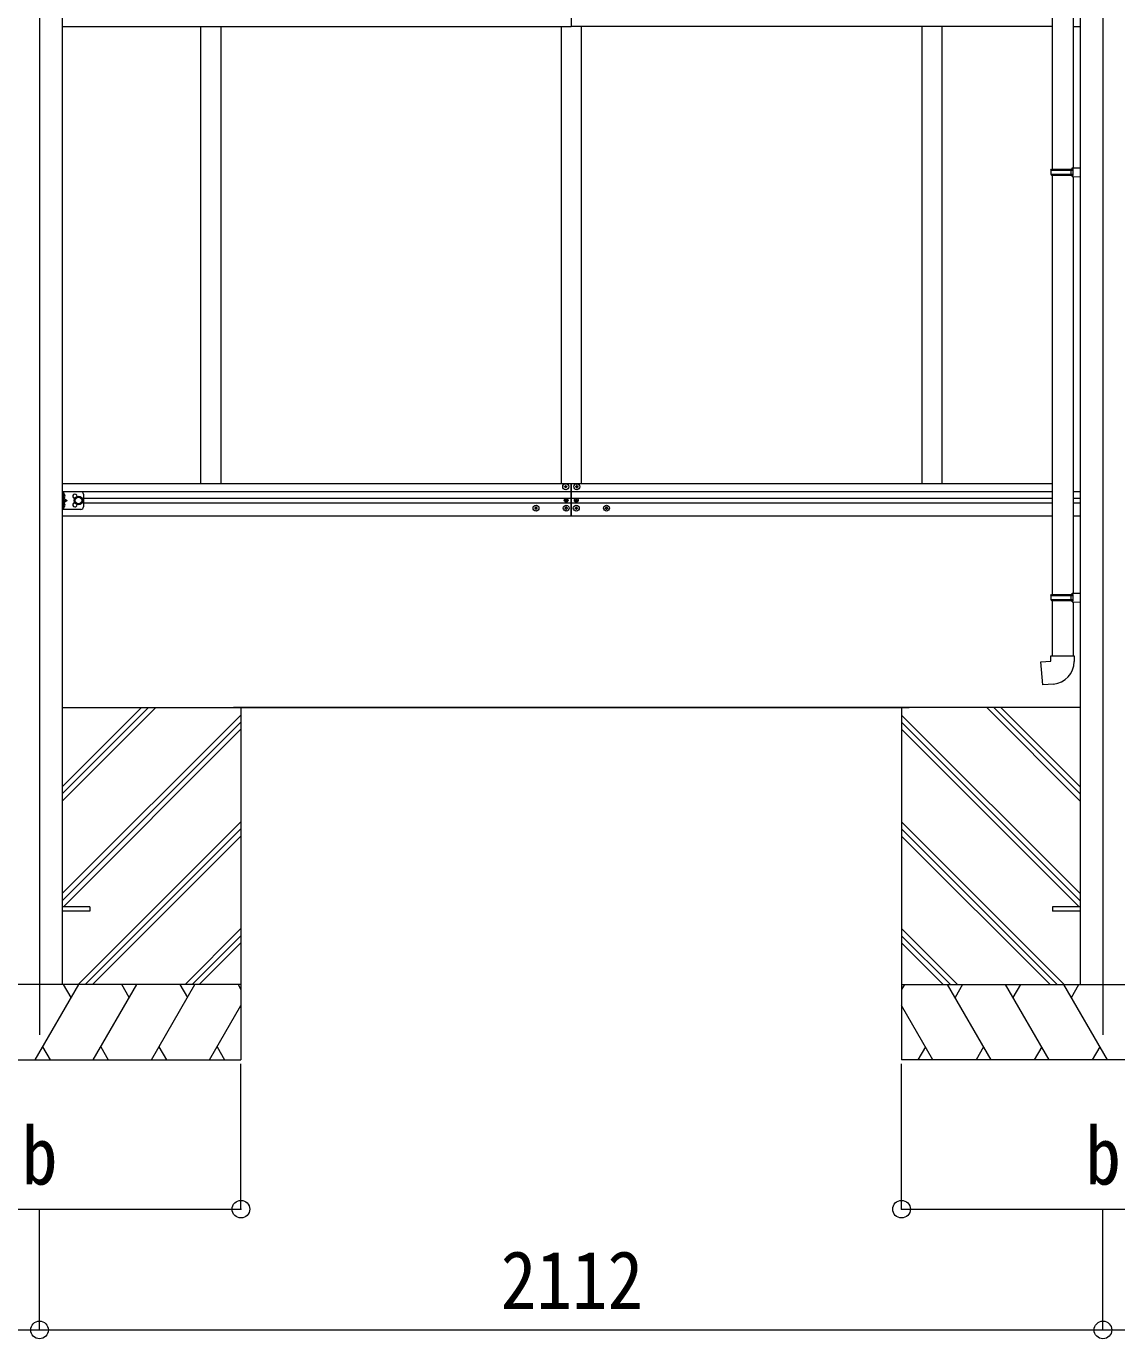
# Model space of a CAD drawing. Units: millimetres at full size, sheet at 1:35; details may follow other scales. Extents: x -9783 to 9892, y -6828 to 6752.
# Drawn here: x 1055 to 3221, y -1951 to 657 of the extents above; entities that cross this region are included whole.
import ezdxf
from ezdxf.enums import TextEntityAlignment as Align

# ---------------------------------------------------------------- set-up
doc = ezdxf.new("R2010")
doc.units = ezdxf.units.MM
doc.header["$LTSCALE"] = 35
doc.header["$PDMODE"] = 32
doc.header["$PDSIZE"] = 35
for name, color, linetype, lineweight in [('0-0_0', 7, 'Continuous', 9), ('0-1_本体', 4, 'Continuous', 9), ('0-2_部品', 7, 'Continuous', 9), ('0-8_PARTS2', 2, 'Continuous', 9), ('0-A_寸法', 6, 'Continuous', 9), ('1-1_GLASS', 4, 'Continuous', 9), ('1-2_GLASS_SEAL', 7, 'Continuous', 9), ('1-3_NOTPRINT', 4, 'Continuous', 9), ('1-4_DIM2', 7, 'Continuous', 9)]:
    doc.layers.add(name, color=color, linetype=linetype, lineweight=lineweight)
doc.styles.add('ＭＳ ゴシック', font='')
doc.styles.get('ＭＳ ゴシック').set_extended_font_data('MS Gothic')

msp = doc.modelspace()

# ---------------------------------------------------------------- linework, layer by layer
at = {"layer": '0-0_0'}
for p, q in [((1126.48, -882.55), (1312.11, -696.92)), ((1126.48, -868.41), (1297.97, -696.92)), ((1126.48, -854.27), (1283.82, -696.92)), ((1126.48, -696.92), (2808.08, -696.92)), ((3148.08, -696.92), (1466.48, -696.92)), ((1481.28, -696.92), (1481.28, -1396.92)), ((2793.28, -696.92), (2793.28, -1396.92)), ((3148.08, -882.55), (2962.45, -696.92)), ((3148.08, -868.41), (2976.59, -696.92)), ((3148.08, -854.27), (2990.73, -696.92)), ((1126.48, -1066.4), (1481.28, -711.6)), ((1126.48, -1080.54), (1481.28, -725.74)), ((3148.08, -1066.4), (2793.28, -711.6)), ((3148.08, -1080.54), (2793.28, -725.74)), ((1128.74, -1092.42), (1481.28, -739.89)), ((3145.82, -1092.42), (2793.28, -739.89)), ((1158.08, -1246.92), (1481.28, -923.73)), ((1172.23, -1246.92), (1481.28, -937.87)), ((3116.47, -1246.92), (2793.28, -923.73)), ((3102.33, -1246.92), (2793.28, -937.87)), ((1186.37, -1246.92), (1481.28, -952.02)), ((3088.18, -1246.92), (2793.28, -952.02)), ((1370.22, -1246.92), (1481.28, -1135.86)), ((2904.34, -1246.92), (2793.28, -1135.86)), ((1384.36, -1246.92), (1481.28, -1150.01)), ((1398.5, -1246.92), (1481.28, -1164.15)), ((2890.19, -1246.92), (2793.28, -1150.01)), ((2876.05, -1246.92), (2793.28, -1164.15)), ((1481.28, -1246.92), (681.28, -1246.92)), ((1072.43, -1396.92), (1159.04, -1246.92)), ((1144.03, -1272.9), (1129.03, -1246.92)), ((1187.9, -1396.92), (1274.51, -1246.92)), ((1259.5, -1272.9), (1244.5, -1246.92)), ((1303.37, -1396.92), (1389.98, -1246.92)), ((1359.98, -1246.92), (1374.98, -1272.9)), ((1475.44, -1246.92), (1481.28, -1257.02)), ((2793.28, -1246.92), (3593.28, -1246.92)), ((2799.11, -1246.92), (2793.28, -1257.02)), ((2971.18, -1396.92), (2884.58, -1246.92)), ((2914.58, -1246.92), (2899.58, -1272.9)), ((3086.65, -1396.92), (3000.05, -1246.92)), ((3015.05, -1272.9), (3030.05, -1246.92)), ((3202.12, -1396.92), (3115.52, -1246.92)), ((3130.52, -1272.9), (3145.52, -1246.92)), ((1418.84, -1396.92), (1481.28, -1288.78)), ((2855.71, -1396.92), (2793.28, -1288.78)), ((1087.43, -1370.94), (1102.43, -1396.92)), ((1202.9, -1370.94), (1217.9, -1396.92)), ((1318.37, -1370.94), (1333.37, -1396.92)), ((1433.84, -1370.94), (1448.84, -1396.92)), ((2840.71, -1370.94), (2825.71, -1396.92)), ((2956.18, -1370.94), (2941.18, -1396.92)), ((3071.65, -1370.94), (3056.65, -1396.92)), ((3187.12, -1370.94), (3172.12, -1396.92)), ((681.28, -1396.92), (1481.28, -1396.92)), ((3593.28, -1396.92), (2793.28, -1396.92))]:
    msp.add_line(p, q, dxfattribs=at)
at = {"layer": '0-1_本体'}
for points in [[(1108.78, 1629.46), (1126.48, 1629.46), (1126.48, -1246.92)], [(3165.78, 1629.46), (3148.08, 1629.46), (3148.08, -1246.92)]]:
    msp.add_lwpolyline(points, dxfattribs=at)
at = {"layer": '0-2_部品'}
for p, q in [((3092.08, 1317), (3092.08, 372.81)), ((3134.08, 1314.44), (3134.08, 375.37)), ((3090.08, 370.81), (3091.08, 372.81)), ((3090.08, 370.81), (3134.08, 370.81)), ((3090.08, 370.81), (3090.08, 362.81)), ((3091.08, 372.81), (3134.08, 372.81)), ((3129.6, 370.81), (3129.17, 372.81)), ((3132.08, 375.31), (3148.08, 375.78)), ((3132.08, 373.31), (3132.08, 375.31)), ((3132.08, 373.31), (3134.08, 373.31)), ((3148.08, 375.78), (3148.08, 357.84)), ((3090.08, 362.81), (3134.08, 362.81)), ((3090.08, 362.81), (3091.08, 360.81)), ((3091.08, 360.81), (3134.08, 360.81)), ((3092.08, 360.81), (3092.08, -472.35)), ((3132.08, 358.31), (3132.08, 360.31)), ((3132.08, 358.31), (3148.08, 357.84)), ((3134.08, 358.26), (3134.08, -469.79)), ((3090.08, -474.35), (3091.08, -472.35)), ((3090.08, -474.35), (3134.08, -474.35)), ((3090.08, -474.35), (3090.08, -482.35)), ((3090.08, -482.35), (3134.08, -482.35)), ((3090.08, -482.35), (3091.08, -484.35)), ((3091.08, -472.35), (3134.08, -472.35)), ((3091.08, -484.35), (3134.08, -484.35)), ((3092.08, -484.35), (3092.08, -594.35)), ((3129.6, -474.35), (3129.17, -472.35)), ((3132.08, -469.85), (3148.08, -469.38)), ((3132.08, -471.85), (3132.08, -469.85)), ((3132.08, -471.85), (3134.08, -471.85)), ((3132.08, -486.85), (3132.08, -484.85)), ((3132.08, -486.85), (3148.08, -487.32)), ((3134.08, -486.9), (3134.08, -594.35)), ((3148.08, -469.38), (3148.08, -487.32)), ((3090.08, -594.35), (3136.08, -594.35)), ((3090.08, -604.35), (3090.08, -594.35)), ((3136.08, -594.35), (3136.08, -605.26))]:
    msp.add_line(p, q, dxfattribs=at)
at = {"layer": '0-2_部品', "color": 4}
for p, q in [((1181.08, -1092.42), (1126.28, -1092.42)), ((3093.28, -1092.44), (3093.28, -1101.44)), ((3148.08, -1092.44), (3093.28, -1092.44)), ((3148.08, -1101.44), (3093.28, -1101.44))]:
    msp.add_line(p, q, dxfattribs=at)
at = {"layer": '0-2_部品'}
for points in [[(3129.6, 370.81), (3129.6, 362.81), (3129.17, 360.81)], [(3132.08, 360.31), (3134.08, 360.31), (3134.08, 373.31)], [(3129.6, -474.35), (3129.6, -482.35), (3129.17, -484.35)], [(3132.08, -484.85), (3134.08, -484.85), (3134.08, -471.85)], [(3095, -650.09), (3074.16, -651.91), (3070.15, -606.09), (3090.08, -604.35)]]:
    msp.add_lwpolyline(points, dxfattribs=at)
at = {"layer": '0-2_部品', "color": 4}
msp.add_lwpolyline([(1181.08, -1092.42), (1181.08, -1101.42), (1126.28, -1101.42)], dxfattribs=at)
at = {"layer": '0-2_部品'}
msp.add_arc((3091.08, -605.26), 45, 275, 0, dxfattribs=at)
at = {"layer": '0-8_PARTS2'}
for p, q in [((1081.28, 1603.08), (1081.28, -1346.92)), ((3193.28, 1603.08), (3193.28, -1346.92))]:
    msp.add_line(p, q, dxfattribs=at)
at = {"layer": '0-A_寸法'}
for p, q in [((1481.28, -1693.31), (1481.28, -1404.34)), ((2793.28, -1693.31), (2793.28, -1404.34)), ((681.28, -1693.31), (1481.28, -1693.31)), ((1081.28, -1933.29), (1081.28, -1693.31)), ((2793.28, -1693.31), (3593.28, -1693.31)), ((3193.28, -1933.29), (3193.28, -1693.31)), ((3193.28, -1933.29), (3193.28, -1693.31)), ((-1818.72, -1933.29), (1081.28, -1933.29)), ((1081.28, -1933.29), (3193.28, -1933.29)), ((3193.28, -1933.29), (6093.28, -1933.29))]:
    msp.add_line(p, q, dxfattribs=at)
for p in [(1481.28, -1693.31), (2793.28, -1693.31), (1081.28, -1933.29), (3193.28, -1933.29)]:
    msp.add_point(p, dxfattribs=at)
at = {"layer": '1-1_GLASS'}
for p, q in [((1401.28, 655.97), (1401.28, -251.53)), ((1441.28, 655.97), (1441.28, -251.53)), ((2117.28, 655.97), (2117.28, -251.53)), ((2157.28, 655.97), (2157.28, -251.53)), ((2833.28, 655.97), (2833.28, -251.53)), ((2873.28, 655.97), (2873.28, -251.53)), ((1126.48, -251.53), (2137.28, -251.53)), ((2137.28, -251.53), (3092.08, -251.53)), ((1126.48, -267.53), (2137.28, -267.53)), ((1168.28, -281.03), (2137.28, -281.03)), ((2137.28, -267.53), (3092.08, -267.53)), ((2137.28, -281.03), (3092.08, -281.03)), ((3134.08, -267.53), (3148.08, -267.53)), ((3134.08, -281.03), (3148.08, -281.03)), ((1168.28, -290.03), (2137.28, -290.03)), ((2137.28, -290.03), (3092.08, -290.03)), ((3134.08, -290.03), (3148.08, -290.03)), ((1126.48, -316.03), (2137.28, -316.03)), ((2137.28, -316.03), (3092.08, -316.03)), ((3134.08, -316.03), (3148.08, -316.03))]:
    msp.add_line(p, q, dxfattribs=at)
at = {"layer": '1-2_GLASS_SEAL', "color": 4}
msp.add_line((2137.28, 785.97), (2137.28, 655.97), dxfattribs=at)
at = {"layer": '1-2_GLASS_SEAL'}
for p, q in [((1126.48, -268.03), (1126.48, -303.03)), ((1163.48, -268.03), (1126.48, -268.03)), ((1128.98, -268.03), (1128.98, -303.03)), ((1129.48, -280.53), (1128.98, -280.44)), ((1128.98, -285.53), (1135.98, -285.53)), ((1129.48, -272.53), (1130.28, -272.67)), ((1129.48, -280.53), (1130.28, -280.39)), ((1168.48, -273.03), (1168.48, -298.03)), ((1163.48, -303.03), (1126.48, -303.03)), ((1129.48, -298.53), (1128.98, -298.44)), ((1129.48, -290.53), (1130.28, -290.67)), ((1129.48, -298.53), (1130.28, -298.39))]:
    msp.add_line(p, q, dxfattribs=at)
for points in [[(1128.59, -276.53), (1129.22, -275.35), (1131.45, -274.23)], [(1128.59, -276.53), (1129.22, -277.72), (1131.45, -278.83)], [(1129.48, -280.53), (1129.48, -272.53), (1128.98, -272.62), (1128.98, -280.44)], [(1128.98, -280.53), (1135.98, -285.53), (1128.98, -290.53)], [(1128.59, -294.53), (1129.22, -293.35), (1131.45, -292.23)], [(1128.59, -294.53), (1129.22, -295.72), (1131.45, -296.83)], [(1129.48, -298.53), (1129.48, -290.53), (1128.98, -290.62), (1128.98, -298.44)]]:
    msp.add_lwpolyline(points, dxfattribs=at)
msp.add_lwpolyline([(1158.48, -293.04), (1151.98, -289.29), (1151.98, -281.78), (1158.48, -278.03), (1164.98, -281.78), (1164.98, -289.29)], close=True, dxfattribs=at)
for radius in [8.5, 7.5, 6.5]:
    msp.add_circle((1158.48, -285.53), radius, dxfattribs=at)
for centre, radius, start, end in [((1130.12, -273.56), 0.9, 32.05588, 80), ((1130.12, -279.51), 0.9, 280, 327.94412), ((1125.38, -276.53), 6.5, 327.94412, 32.05588), ((1151.48, -277.03), 4.25, 353.70569, 265.23923), ((1163.48, -273.03), 5, 0, 90), ((1130.12, -291.56), 0.9, 32.05588, 80), ((1130.12, -297.51), 0.9, 280, 327.94412), ((1125.38, -294.53), 6.5, 327.94412, 32.05588), ((1151.48, -294.03), 4.25, 94.76077, 6.29431), ((1163.48, -298.03), 5, 270, 0)]:
    msp.add_arc(centre, radius, start, end, dxfattribs=at)
at = {"layer": '1-3_NOTPRINT'}
for p, q in [((2124.78, -258.53), (2123.78, -258.53)), ((2127.78, -257.53), (2128.78, -257.53)), ((2137.28, -315.53), (2137.28, -251.53)), ((2137.28, -251.53), (2137.28, -315.53)), ((2146.78, -257.53), (2145.78, -257.53)), ((2149.78, -258.53), (2150.78, -258.53)), ((2126.05, -284.62), (2125.23, -284.62)), ((2128.51, -285.44), (2129.33, -285.44)), ((2146.05, -285.44), (2145.23, -285.44)), ((2148.51, -284.62), (2149.33, -284.62)), ((2065.78, -300.03), (2064.78, -300.03)), ((2068.78, -301.03), (2069.78, -301.03)), ((2125.78, -300.03), (2124.78, -300.03)), ((2128.78, -301.03), (2129.78, -301.03)), ((2145.78, -301.03), (2144.78, -301.03)), ((2148.78, -300.03), (2149.78, -300.03)), ((2205.78, -301.03), (2204.78, -301.03)), ((2208.78, -300.03), (2209.78, -300.03))]:
    msp.add_line(p, q, dxfattribs=at)
for points in [[(2123.78, -258.53), (2123.78, -257.53), (2124.78, -257.53)], [(2125.78, -256.53), (2125.78, -255.53), (2126.78, -255.53), (2126.78, -256.53)], [(2126.78, -259.53), (2126.78, -260.53), (2125.78, -260.53), (2125.78, -259.53)], [(2128.78, -257.53), (2128.78, -258.53), (2127.78, -258.53)], [(2145.78, -257.53), (2145.78, -258.53), (2146.78, -258.53)], [(2148.78, -256.53), (2148.78, -255.53), (2147.78, -255.53), (2147.78, -256.53)], [(2147.78, -259.53), (2147.78, -260.53), (2148.78, -260.53), (2148.78, -259.53)], [(2150.78, -258.53), (2150.78, -257.53), (2149.78, -257.53)], [(2125.23, -284.62), (2125.23, -285.44), (2126.05, -285.44)], [(2127.69, -283.8), (2127.69, -282.98), (2126.87, -282.98), (2126.87, -283.8)], [(2126.87, -286.26), (2126.87, -287.08), (2127.69, -287.08), (2127.69, -286.26)], [(2129.33, -285.44), (2129.33, -284.62), (2128.51, -284.62)], [(2145.23, -285.44), (2145.23, -284.62), (2146.05, -284.62)], [(2146.87, -283.8), (2146.87, -282.98), (2147.69, -282.98), (2147.69, -283.8)], [(2147.69, -286.26), (2147.69, -287.08), (2146.87, -287.08), (2146.87, -286.26)], [(2149.33, -284.62), (2149.33, -285.44), (2148.51, -285.44)], [(2064.78, -300.03), (2064.78, -301.03), (2065.78, -301.03)], [(2067.78, -299.03), (2067.78, -298.03), (2066.78, -298.03), (2066.78, -299.03)], [(2066.78, -302.03), (2066.78, -303.03), (2067.78, -303.03), (2067.78, -302.03)], [(2069.78, -301.03), (2069.78, -300.03), (2068.78, -300.03)], [(2124.78, -300.03), (2124.78, -301.03), (2125.78, -301.03)], [(2127.78, -299.03), (2127.78, -298.03), (2126.78, -298.03), (2126.78, -299.03)], [(2126.78, -302.03), (2126.78, -303.03), (2127.78, -303.03), (2127.78, -302.03)], [(2129.78, -301.03), (2129.78, -300.03), (2128.78, -300.03)], [(2144.78, -301.03), (2144.78, -300.03), (2145.78, -300.03)], [(2146.78, -299.03), (2146.78, -298.03), (2147.78, -298.03), (2147.78, -299.03)], [(2147.78, -302.03), (2147.78, -303.03), (2146.78, -303.03), (2146.78, -302.03)], [(2149.78, -300.03), (2149.78, -301.03), (2148.78, -301.03)], [(2204.78, -301.03), (2204.78, -300.03), (2205.78, -300.03)], [(2206.78, -299.03), (2206.78, -298.03), (2207.78, -298.03), (2207.78, -299.03)], [(2207.78, -302.03), (2207.78, -303.03), (2206.78, -303.03), (2206.78, -302.03)], [(2209.78, -300.03), (2209.78, -301.03), (2208.78, -301.03)]]:
    msp.add_lwpolyline(points, dxfattribs=at)
for centre, radius in [((2126.28, -258.03), 5.9), ((2148.28, -258.03), 5.9), ((2127.28, -285.03), 3.75), ((2147.28, -285.03), 3.75), ((2067.28, -300.53), 5.9), ((2127.28, -300.53), 5.9), ((2147.28, -300.53), 5.9), ((2207.28, -300.53), 5.9)]:
    msp.add_circle(centre, radius, dxfattribs=at)
for centre, radius, start, end in [((2124.78, -256.53), 1, 270, 0), ((2124.78, -259.53), 1, 0, 90), ((2127.78, -256.53), 1, 180, 270), ((2127.78, -259.53), 1, 90, 180), ((2146.78, -256.53), 1, 270, 0), ((2146.78, -259.53), 1, 0, 90), ((2149.78, -256.53), 1, 180, 270), ((2149.78, -259.53), 1, 90, 180), ((2126.05, -283.8), 0.82, 270, 0), ((2126.05, -286.26), 0.82, 0, 90), ((2128.51, -283.8), 0.82, 180, 270), ((2128.51, -286.26), 0.82, 90, 180), ((2146.05, -283.8), 0.82, 270, 0), ((2146.05, -286.26), 0.82, 0, 90), ((2148.51, -283.8), 0.82, 180, 270), ((2148.51, -286.26), 0.82, 90, 180), ((2065.78, -299.03), 1, 270, 0), ((2065.78, -302.03), 1, 0, 90), ((2068.78, -299.03), 1, 180, 270), ((2068.78, -302.03), 1, 90, 180), ((2125.78, -299.03), 1, 270, 0), ((2125.78, -302.03), 1, 0, 90), ((2128.78, -299.03), 1, 180, 270), ((2128.78, -302.03), 1, 90, 180), ((2145.78, -299.03), 1, 270, 0), ((2145.78, -302.03), 1, 0, 90), ((2148.78, -299.03), 1, 180, 270), ((2148.78, -302.03), 1, 90, 180), ((2205.78, -299.03), 1, 270, 0), ((2205.78, -302.03), 1, 0, 90), ((2208.78, -299.03), 1, 180, 270), ((2208.78, -302.03), 1, 90, 180)]:
    msp.add_arc(centre, radius, start, end, dxfattribs=at)
at = {"layer": '1-4_DIM2', "color": 4}
for p, q in [((1126.48, 655.97), (2137.28, 655.97)), ((3092.08, 655.97), (2137.28, 655.97)), ((3134.08, 655.97), (3148.08, 655.97))]:
    msp.add_line(p, q, dxfattribs=at)

# ---------------------------------------------------------------- texts
at = {"layer": '0-A_寸法', "color": 7, "style": 'ＭＳ ゴシック', "width": 0.9}
for s, p in [('b', (1046.28, -1678.81)), ('b', (3158.28, -1678.81)), ('2112', (1997.28, -1926.29))]:
    msp.add_text(s, height=115.5, dxfattribs=at).set_placement(p, align=Align.BOTTOM_LEFT)

doc.saveas('drawing.dxf')
